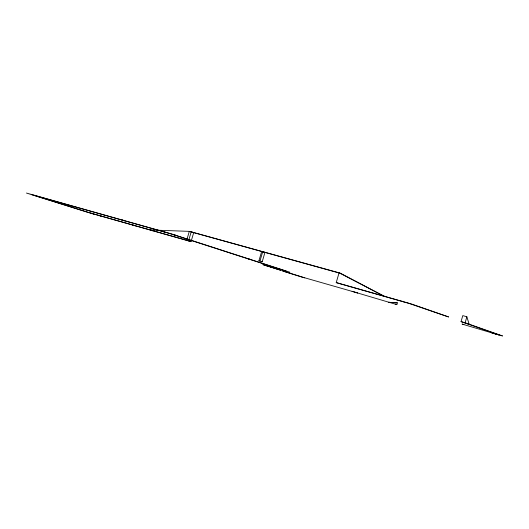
<?xml version="1.0" encoding="UTF-8"?>
<svg xmlns="http://www.w3.org/2000/svg" width="529" height="529" viewBox="0 0 529 529"><rect width="100%" height="100%" fill="white"/><g stroke="black" fill="none" stroke-linecap="round" stroke-linejoin="round"><path stroke-width="0.79" d="M496.023 334.103L498.979 334.923L461.05 321.612L462.776 315.621L466.856 316.772L469.137 324.184L465.13 323.04M495.567 333.971L502.55 335.955L465.13 322.776L466.856 316.772M395.275 304.188L396.849 304.605L397.358 302.826L388.855 302.284L397.358 302.826M336.226 282.612L411.985 304.168L448.645 316.97L408.547 303.249L336.226 282.612L339.082 272.805L189.316 231.365L150.236 229.956L152.855 230.789M262.212 261.756L258.946 260.731L261.69 251.387L264.936 252.452L262.212 261.756L261.187 261.465M262.715 251.672L259.97 261.022L258.946 260.731M277.646 269.38L277.864 268.646L281.124 269.578L280.912 270.312L262.801 264.599L289.932 272.243L171.184 233.844L26.45 193.045L88.488 212.526L191.055 241.608L193.674 232.727L191.194 231.881L188.555 240.807L88.244 212.387L31.277 194.487L169.65 233.487L286.037 271.093L283.894 270.524M281.124 269.578L274.247 268.289L277.864 268.646M355.759 292.438L357.637 292.94L354.827 292.16M463.867 324.548L462.068 324.072L495.111 333.839M340.987 273.506L339.082 272.805L384.332 296.339L340.987 273.506L189.316 231.365L186.684 240.278L191.055 241.608M172.295 234.307L176.468 235.484M246.904 258.43L250.647 259.494M268.587 266.232L266.576 265.69L280.912 270.312M461.05 321.612L465.13 322.776M352.089 291.32L354.866 292.127M304.75 277.851L301.199 276.826M495.157 333.898L496.063 334.163M354.589 292.094L301.92 276.984M495.336 333.905L491.725 332.893M355.343 292.259L355.812 292.398M301.457 276.852L282.651 270.987L301.008 276.72M356.202 292.57L396.849 304.605M98.744 215.382L101.522 216.255M90.843 213.141L93.64 214.02M132.66 224.984L135.338 225.83M121.65 219.799L124.771 220.798M162.218 231.226L165.2 232.185M401.914 301.206L403.534 301.775"/></g></svg>
